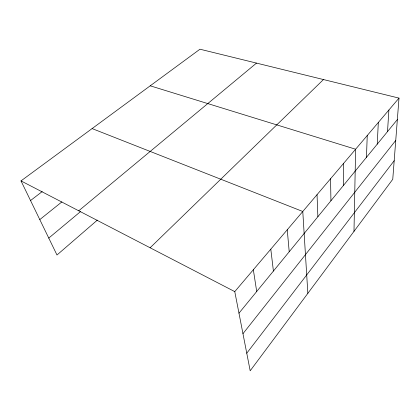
<?xml version="1.0" encoding="UTF-8"?>
<svg xmlns="http://www.w3.org/2000/svg" width="420" height="420" viewBox="0 0 420 420"><rect width="100%" height="100%" fill="white"/><g stroke="black" fill="none" stroke-linecap="round" stroke-linejoin="round"><path stroke-width="0.63" d="M343.355 185.577L343.403 163.611M353.981 231.373L355.619 149.226L150.224 85.811M366.455 157.337L367.243 135.524M377.223 144.181L378.326 122.467M387.508 131.602L388.899 110.008M399 98.107L392.758 179.293L250.184 370.792L234.77 291.617L399 98.107L199.967 49.208L21 180.899L56.984 254.998L97.346 220.117M246.761 353.22L394.186 160.708M242.959 333.685L395.745 140.438M238.97 313.173L397.346 119.574M150.113 247.769L323.479 79.553M48.767 238.082L80.682 211.47M78.729 210.798L256.505 63.1M39.79 219.597L61.877 201.899M30.539 200.545L42.194 191.583M92.096 128.583L302.778 211.486L307.85 293.333M21 180.899L234.77 291.617M253.339 269.74L256.704 291.496M270.795 249.165L273.42 271.058M287.248 229.782L289.212 251.759M317.037 194.68L317.882 216.709M330.561 178.747L330.934 200.755"/></g></svg>
